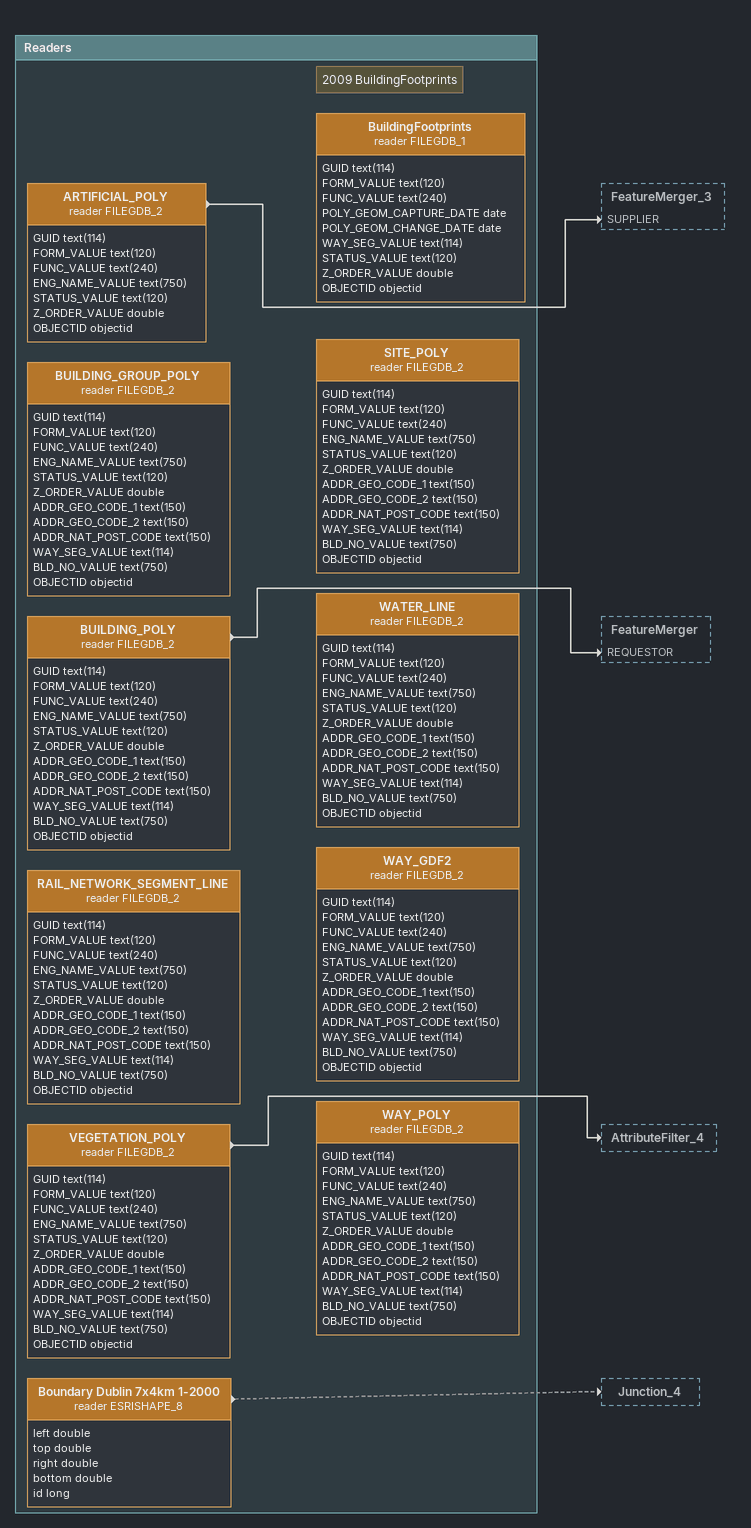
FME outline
Bookmark: Readers
BUILDING_GROUP_POLY (reader FILEGDB_2)
    attributes: GUID text(114), FORM_VALUE text(120), FUNC_VALUE text(240), ENG_NAME_VALUE text(750), STATUS_VALUE text(120), Z_ORDER_VALUE double, ADDR_GEO_CODE_1 text(150), ADDR_GEO_CODE_2 text(150), ADDR_NAT_POST_CODE text(150), WAY_SEG_VALUE text(114), BLD_NO_VALUE text(750), OBJECTID objectid
RAIL_NETWORK_SEGMENT_LINE (reader FILEGDB_2)
    attributes: GUID text(114), FORM_VALUE text(120), FUNC_VALUE text(240), ENG_NAME_VALUE text(750), STATUS_VALUE text(120), Z_ORDER_VALUE double, ADDR_GEO_CODE_1 text(150), ADDR_GEO_CODE_2 text(150), ADDR_NAT_POST_CODE text(150), WAY_SEG_VALUE text(114), BLD_NO_VALUE text(750), OBJECTID objectid
Note: 2009 BuildingFootprints
BuildingFootprints (reader FILEGDB_1)
    attributes: GUID text(114), FORM_VALUE text(120), FUNC_VALUE text(240), POLY_GEOM_CAPTURE_DATE date, POLY_GEOM_CHANGE_DATE date, WAY_SEG_VALUE text(114), STATUS_VALUE text(120), Z_ORDER_VALUE double, OBJECTID objectid
ARTIFICIAL_POLY (reader FILEGDB_2)
    attributes: GUID text(114), FORM_VALUE text(120), FUNC_VALUE text(240), ENG_NAME_VALUE text(750), STATUS_VALUE text(120), Z_ORDER_VALUE double, OBJECTID objectid
    -> FeatureMerger_3 [SUPPLIER]
BUILDING_POLY (reader FILEGDB_2)
    attributes: GUID text(114), FORM_VALUE text(120), FUNC_VALUE text(240), ENG_NAME_VALUE text(750), STATUS_VALUE text(120), Z_ORDER_VALUE double, ADDR_GEO_CODE_1 text(150), ADDR_GEO_CODE_2 text(150), ADDR_NAT_POST_CODE text(150), WAY_SEG_VALUE text(114), BLD_NO_VALUE text(750), OBJECTID objectid
    -> FeatureMerger [REQUESTOR]
SITE_POLY (reader FILEGDB_2)
    attributes: GUID text(114), FORM_VALUE text(120), FUNC_VALUE text(240), ENG_NAME_VALUE text(750), STATUS_VALUE text(120), Z_ORDER_VALUE double, ADDR_GEO_CODE_1 text(150), ADDR_GEO_CODE_2 text(150), ADDR_NAT_POST_CODE text(150), WAY_SEG_VALUE text(114), BLD_NO_VALUE text(750), OBJECTID objectid
VEGETATION_POLY (reader FILEGDB_2)
    attributes: GUID text(114), FORM_VALUE text(120), FUNC_VALUE text(240), ENG_NAME_VALUE text(750), STATUS_VALUE text(120), Z_ORDER_VALUE double, ADDR_GEO_CODE_1 text(150), ADDR_GEO_CODE_2 text(150), ADDR_NAT_POST_CODE text(150), WAY_SEG_VALUE text(114), BLD_NO_VALUE text(750), OBJECTID objectid
    -> AttributeFilter_4
WATER_LINE (reader FILEGDB_2)
    attributes: GUID text(114), FORM_VALUE text(120), FUNC_VALUE text(240), ENG_NAME_VALUE text(750), STATUS_VALUE text(120), Z_ORDER_VALUE double, ADDR_GEO_CODE_1 text(150), ADDR_GEO_CODE_2 text(150), ADDR_NAT_POST_CODE text(150), WAY_SEG_VALUE text(114), BLD_NO_VALUE text(750), OBJECTID objectid
WAY_GDF2 (reader FILEGDB_2)
    attributes: GUID text(114), FORM_VALUE text(120), FUNC_VALUE text(240), ENG_NAME_VALUE text(750), STATUS_VALUE text(120), Z_ORDER_VALUE double, ADDR_GEO_CODE_1 text(150), ADDR_GEO_CODE_2 text(150), ADDR_NAT_POST_CODE text(150), WAY_SEG_VALUE text(114), BLD_NO_VALUE text(750), OBJECTID objectid
WAY_POLY (reader FILEGDB_2)
    attributes: GUID text(114), FORM_VALUE text(120), FUNC_VALUE text(240), ENG_NAME_VALUE text(750), STATUS_VALUE text(120), Z_ORDER_VALUE double, ADDR_GEO_CODE_1 text(150), ADDR_GEO_CODE_2 text(150), ADDR_NAT_POST_CODE text(150), WAY_SEG_VALUE text(114), BLD_NO_VALUE text(750), OBJECTID objectid
Boundary Dublin 7x4km 1-2000 (reader ESRISHAPE_8)
    attributes: left double, top double, right double, bottom double, id long
    -> Junction_4 [off]
